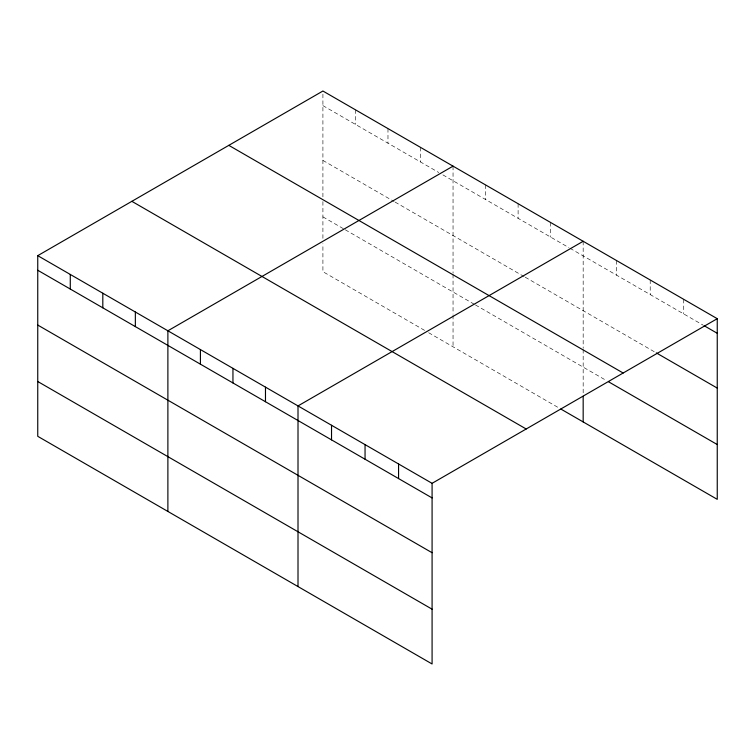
<?xml version="1.0" encoding="UTF-8"?>
<svg xmlns="http://www.w3.org/2000/svg" width="755" height="755" viewBox="0 0 755 755"><rect width="100%" height="100%" fill="white"/><g stroke="black" fill="none" stroke-linecap="round" stroke-linejoin="round"><path stroke-width="0.57" stroke-dasharray="3.77 2.83" d="M322.913 196.876L322.913 91.025M322.913 105.615L438.815 172.536M442.883 174.877L568.94 247.659M569.959 248.253L703.028 325.075M322.913 160.419L394.082 201.5M395.101 202.095L524.206 276.632M525.225 277.217L655.293 352.311M322.913 216.874L344.261 229.199M345.28 229.784L474.395 304.331M475.414 304.916L606.539 380.624M424.584 330.369L322.913 271.677L322.913 243.695M428.642 332.719L558.776 407.851M683.728 299.339L683.728 313.938M650.215 279.982L650.215 294.582M616.693 260.635L616.693 275.235M583.171 241.279L583.171 348.319M583.171 349.489L583.171 393.95M550.64 222.498L550.64 237.098M518.109 203.718L518.109 218.318M485.578 184.937L485.578 199.528M453.047 166.147L453.047 273.187M453.047 274.367L453.047 314.155M453.047 315.326L453.047 346.8M420.516 147.367L420.516 161.966M387.976 128.586L387.976 143.186M355.445 109.805L355.445 124.405M322.913 201.585L322.913 239.024"/><path stroke-width="1.13" d="M432.086 552.726L432.086 483.323L37.75 255.662L37.75 436.315L432.086 663.975L432.086 552.726L37.75 325.056M560.814 409.021L717.25 499.338L717.25 318.685L322.913 91.025L37.75 255.662M453.047 166.147L167.884 330.794L167.884 511.437M583.171 241.279L298.008 405.916L298.008 586.569M432.086 483.323L717.25 318.685M704.047 325.66L717.25 333.285M656.303 352.896L717.25 388.089M228.812 145.356L623.149 373.017M608.568 381.794L717.25 444.544M131.851 201.33L526.188 429M37.75 270.262L432.086 497.923M37.75 381.511L432.086 609.181M583.171 396.281L583.171 421.932M398.565 463.976L398.565 478.576M365.052 444.62L365.052 459.219M331.53 425.273L331.53 439.872M265.477 387.136L265.477 401.736M232.946 368.355L232.946 382.955M200.415 349.574L200.415 364.174M135.353 312.004L135.353 326.604M102.812 293.223L102.812 307.823M70.281 274.442L70.281 289.042"/></g></svg>
